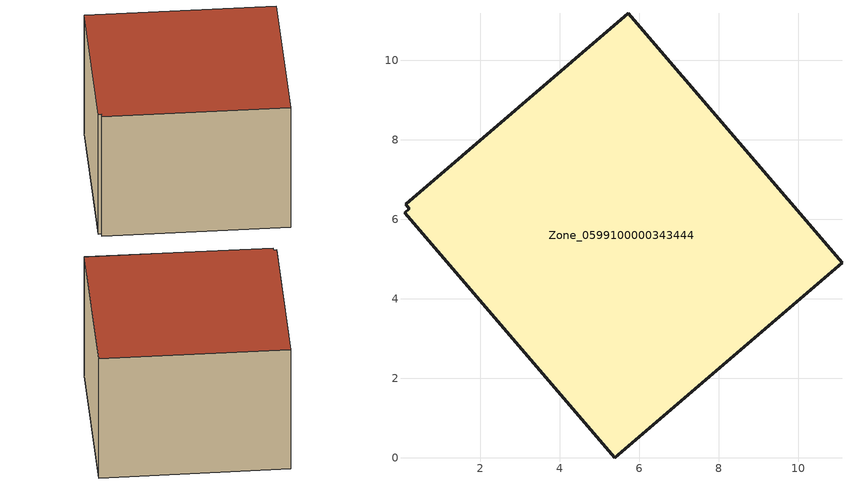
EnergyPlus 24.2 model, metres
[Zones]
Zone_0599100000343444
 floor ground (C_G): 11.1,4.91 5.38,0 0.09,6.16 0.21,6.27 0.12,6.37 5.72,11.18 z0
 wall outside (C_F): 11.1,4.91 5.72,11.18 0.12,6.37 0.21,6.27 0.09,6.16 5.38,0 11.1,4.91 z0:6.29
 roof outside (C_R): 5.38,0 11.1,4.91 5.72,11.18 0.12,6.37 0.21,6.27 0.09,6.16 z6.29
[BUILDING]
Pand.0599100000343444: North Axis=0; Terrain=City; Loads Convergence Tolerance Value=0.04; Temperature Convergence Tolerance Value=0.4; Solar Distribution=FullExterior; Maximum Number of Warmup Days=25; Minimum Number of Warmup Days=1
[Site:Location]
Rotterdam.The.Hague.AP_ZH_NLD Design_Conditions: Latitude=51.96; Longitude=4.45; Time Zone=1; Elevation=-4.5
[SITE:GROUNDTEMPERATURE:BUILDINGSURFACE]
18, 18, 18, 18, 18, 18, 18, 18, 18, 18, 18, 18
[MATERIAL] Thermal Absorptance=0.9; Solar Absorptance=0.7; Visible Absorptance=0.7
Name | Roughness | Thickness | Conductivity | Density | Specific Heat
G.TC.1992-2005 | MediumSmooth | 0.15 | 0.06 | 540 | 1210
F.TC.1992-2005 | Rough | 0.3 | 0.12 | 1920 | 840
R.TC.1992-2005 | MediumRough | 0.2 | 0.08 | 1500 | 1000
[CONSTRUCTION]
C_G: G.TC.1992-2005
C_F: F.TC.1992-2005
C_R: R.TC.1992-2005
[ZONE]
Zone_0599100000343444: Type=1; Multiplier=1; Ceiling Height=Autocalculate; Volume=Autocalculate; Floor Area=autocalculate; Part of Total Floor Area=Yes
[ZONEINFILTRATION:DESIGNFLOWRATE]
Infil_Zone_0599100000343444: Zone or ZoneList or Space or SpaceList=Zone_0599100000343444; Schedule=AlwaysOn; Design Flow Rate Calculation Method=Flow/Area; Flow Rate per Floor Area=0.0015; Constant Term Coefficient=1; Temperature Term Coefficient=0; Velocity Term Coefficient=0; Velocity Squared Term Coefficient=0
[HVACTEMPLATE:ZONE:IDEALLOADSAIRSYSTEM]
Zone_0599100000343444: Maximum Heating Supply Air Temperature=50; Minimum Cooling Supply Air Temperature=13; Maximum Heating Supply Air Humidity Ratio=0.0156; Minimum Cooling Supply Air Humidity Ratio=0.0077; Heating Limit=NoLimit; Cooling Limit=NoLimit; Dehumidification Control Type=ConstantSensibleHeatRatio; Cooling Sensible Heat Ratio=0.7; Dehumidification Setpoint=60; Humidification Control Type=None; Humidification Setpoint=30; Outdoor Air Method=None; Outdoor Air Flow Rate per Person=0.00944; Outdoor Air Flow Rate per Zone Floor Area=0; Outdoor Air Flow Rate per Zone=0; Demand Controlled Ventilation Type=None; Outdoor Air Economizer Type=NoEconomizer; Heat Recovery Type=None; Sensible Heat Recovery Effectiveness=0.7; Latent Heat Recovery Effectiveness=0.65
[ZONECONTROL:THERMOSTAT]
ThermostatControl_Zone_0599100000343444: Zone or ZoneList=Zone_0599100000343444; Control Type Schedule=DualSetpointControlType; Control 1=Thermostat_Zone_0599100000343444; Temperature Difference Between Cutout And Setpoint=0
[THERMOSTATSETPOINT:DUALSETPOINT]
Thermostat_Zone_0599100000343444: Heating Setpoint Temperature Schedule=HeatingSetpoint_Zone_0599100000343444; Cooling Setpoint Temperature Schedule=CoolingSetpoint_Zone_0599100000343444
[SCHEDULE:COMPACT]
HeatingSetpoint_Zone_0599100000343444: Through: 12/31, For: AllDays, Until: 24:00, 21
CoolingSetpoint_Zone_0599100000343444: Through: 12/31, For: AllDays, Until: 24:00, 24
DualSetpointControlType: Through: 12/31, For: AllDays, Until: 24:00, 4
AlwaysOn: Through: 12/31, For: AllDays, Until: 24:00, 1
